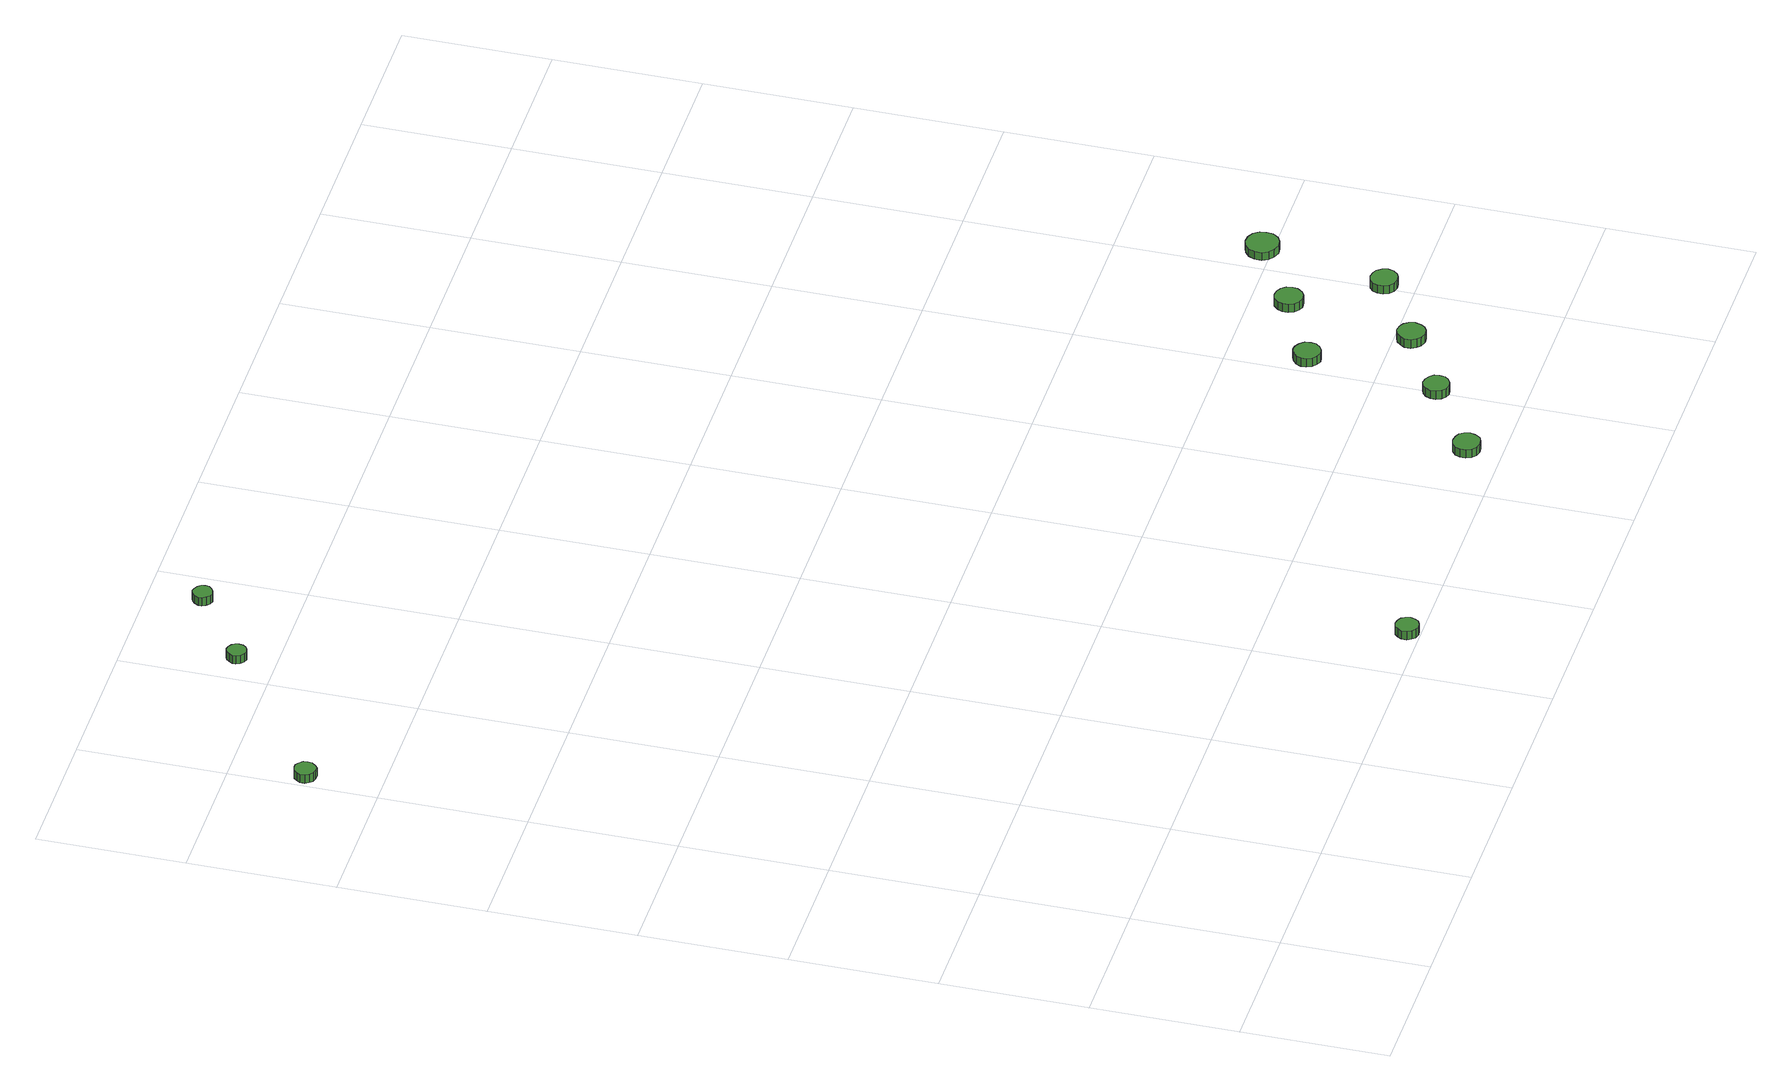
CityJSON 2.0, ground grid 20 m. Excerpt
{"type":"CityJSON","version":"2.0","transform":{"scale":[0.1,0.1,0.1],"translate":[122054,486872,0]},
"CityObjects":{
"tree1":{"type":"SolitaryVegetationObject","attributes":{"function":"something"},"geometry":[{"type":"MultiSurface","lod":"1","boundaries":[[[0,1,2,3,4,5,6,7,8,9,10,11,12,13,14]],[[15,16,17,18,19,20,21,22,23,24,25,26,27,28,29]],[[0,29,28,1]],[[1,28,27,2]],[[2,27,26,3]],[[3,26,25,4]],[[4,25,24,5]],[[5,24,23,6]],[[6,23,22,7]],[[7,22,21,8]],[[8,21,20,9]],[[9,20,19,10]],[[10,19,18,11]],[[11,18,17,12]],[[12,17,16,13]],[[13,16,15,14]],[[14,15,29,0]]]}]},
"tree2":{"type":"SolitaryVegetationObject","attributes":{"function":"something"},"geometry":[{"type":"MultiSurface","lod":"1","boundaries":[[[30,31,32,33,34,35,36,37,38,39,40,41,42,43,44]],[[45,46,47,48,49,50,51,52,53,54,55,56,57,58,59]],[[30,59,58,31]],[[31,58,57,32]],[[32,57,56,33]],[[33,56,55,34]],[[34,55,54,35]],[[35,54,53,36]],[[36,53,52,37]],[[37,52,51,38]],[[38,51,50,39]],[[39,50,49,40]],[[40,49,48,41]],[[41,48,47,42]],[[42,47,46,43]],[[43,46,45,44]],[[44,45,59,30]]]}]},
"tree3":{"type":"SolitaryVegetationObject","attributes":{"function":"something"},"geometry":[{"type":"MultiSurface","lod":"1","boundaries":[[[60,61,62,63,64,65,66,67,68,69,70,71,72,73,74]],[[75,76,77,78,79,80,81,82,83,84,85,86,87,88,89]],[[60,89,88,61]],[[61,88,87,62]],[[62,87,86,63]],[[63,86,85,64]],[[64,85,84,65]],[[65,84,83,66]],[[66,83,82,67]],[[67,82,81,68]],[[68,81,80,69]],[[69,80,79,70]],[[70,79,78,71]],[[71,78,77,72]],[[72,77,76,73]],[[73,76,75,74]],[[74,75,89,60]]]}]},
"tree4":{"type":"SolitaryVegetationObject","attributes":{"function":"something"},"geometry":[{"type":"MultiSurface","lod":"1","boundaries":[[[90,91,92,93,94,95,96,97,98,99,100,101,102,103,104]],[[105,106,107,108,109,110,111,112,113,114,115,116,117,118,119]],[[90,119,118,91]],[[91,118,117,92]],[[92,117,116,93]],[[93,116,115,94]],[[94,115,114,95]],[[95,114,113,96]],[[96,113,112,97]],[[97,112,111,98]],[[98,111,110,99]],[[99,110,109,100]],[[100,109,108,101]],[[101,108,107,102]],[[102,107,106,103]],[[103,106,105,104]],[[104,105,119,90]]]}]},
"tree5":{"type":"SolitaryVegetationObject","attributes":{"function":"something"},"geometry":[{"type":"MultiSurface","lod":"1","boundaries":[[[120,121,122,123,124,125,126,127,128,129,130,131,132,133,134]],[[135,136,137,138,139,140,141,142,143,144,145,146,147,148,149]],[[120,149,148,121]],[[121,148,147,122]],[[122,147,146,123]],[[123,146,145,124]],[[124,145,144,125]],[[125,144,143,126]],[[126,143,142,127]],[[127,142,141,128]],[[128,141,140,129]],[[129,140,139,130]],[[130,139,138,131]],[[131,138,137,132]],[[132,137,136,133]],[[133,136,135,134]],[[134,135,149,120]]]}]},
"tree6":{"type":"SolitaryVegetationObject","attributes":{"function":"something"},"geometry":[{"type":"MultiSurface","lod":"1","boundaries":[[[150,151,152,153,154,155,156,157,158,159,160,161,162,163,164]],[[165,166,167,168,169,170,171,172,173,174,175,176,177,178,179]],[[150,179,178,151]],[[151,178,177,152]],[[152,177,176,153]],[[153,176,175,154]],[[154,175,174,155]],[[155,174,173,156]],[[156,173,172,157]],[[157,172,171,158]],[[158,171,170,159]],[[159,170,169,160]],[[160,169,168,161]],[[161,168,167,162]],[[162,167,166,163]],[[163,166,165,164]],[[164,165,179,150]]]}]},
"tree7":{"type":"SolitaryVegetationObject","attributes":{"function":"something"},"geometry":[{"type":"MultiSurface","lod":"1","boundaries":[[[180,181,182,183,184,185,186,187,188,189,190,191,192,193,194]],[[195,196,197,198,199,200,201,202,203,204,205,206,207,208,209]],[[180,209,208,181]],[[181,208,207,182]],[[182,207,206,183]],[[183,206,205,184]],[[184,205,204,185]],[[185,204,203,186]],[[186,203,202,187]],[[187,202,201,188]],[[188,201,200,189]],[[189,200,199,190]],[[190,199,198,191]],[[191,198,197,192]],[[192,197,196,193]],[[193,196,195,194]],[[194,195,209,180]]]}]},
"tree8":{"type":"SolitaryVegetationObject","attributes":{"function":"something"},"geometry":[{"type":"MultiSurface","lod":"1","boundaries":[[[210,211,212,213,214,215,216,217,218,219,220,221,222,223,224]],[[225,226,227,228,229,230,231,232,233,234,235,236,237,238,239]],[[210,239,238,211]],[[211,238,237,212]],[[212,237,236,213]],[[213,236,235,214]],[[214,235,234,215]],[[215,234,233,216]],[[216,233,232,217]],[[217,232,231,218]],[[218,231,230,219]],[[219,230,229,220]],[[220,229,228,221]],[[221,228,227,222]],[[222,227,226,223]],[[223,226,225,224]],[[224,225,239,210]]]}]},
"tree9":{"type":"SolitaryVegetationObject","attributes":{"function":"something"},"geometry":[{"type":"MultiSurface","lod":"1","boundaries":[[[240,241,242,243,244,245,246,247,248,249,250,251,252,253,254]],[[255,256,257,258,259,260,261,262,263,264,265,266,267,268,269]],[[240,269,268,241]],[[241,268,267,242]],[[242,267,266,243]],[[243,266,265,244]],[[244,265,264,245]],[[245,264,263,246]],[[246,263,262,247]],[[247,262,261,248]],[[248,261,260,249]],[[249,260,259,250]],[[250,259,258,251]],[[251,258,257,252]],[[252,257,256,253]],[[253,256,255,254]],[[254,255,269,240]]]}]},
"tree10":{"type":"SolitaryVegetationObject","attributes":{"function":"something"},"geometry":[{"type":"MultiSurface","lod":"1","boundaries":[[[270,271,272,273,274,275,276,277,278,279,280,281,282,283,284]],[[285,286,287,288,289,290,291,292,293,294,295,296,297,298,299]],[[270,299,298,271]],[[271,298,297,272]],[[272,297,296,273]],[[273,296,295,274]],[[274,295,294,275]],[[275,294,293,276]],[[276,293,292,277]],[[277,292,291,278]],[[278,291,290,279]],[[279,290,289,280]],[[280,289,288,281]],[[281,288,287,282]],[[282,287,286,283]],[[283,286,285,284]],[[284,285,299,270]]]}]},
"tree11":{"type":"SolitaryVegetationObject","attributes":{"function":"something"},"geometry":[{"type":"MultiSurface","lod":"1","boundaries":[[[300,301,302,303,304,305,306,307,308,309,310,311,312,313,314]],[[315,316,317,318,319,320,321,322,323,324,325,326,327,328,329]],[[300,329,328,301]],[[301,328,327,302]],[[302,327,326,303]],[[303,326,325,304]],[[304,325,324,305]],[[305,324,323,306]],[[306,323,322,307]],[[307,322,321,308]],[[308,321,320,309]],[[309,320,319,310]],[[310,319,318,311]],[[311,318,317,312]],[[312,317,316,313]],[[313,316,315,314]],[[314,315,329,300]]]}]}
},
"vertices":[
[35,1302,20],[34,1308,20],[30,1312,20],[25,1316,20],[19,1316,20],[13,1314,20],[9,1310,20],[6,1305,20],[6,1298,20],[9,1293,20],[13,1289,20],[19,1287,20],[25,1287,20],[30,1291,20],[34,1296,20],[34,1296,7],[30,1291,7],[25,1287,7],[19,1287,7],[13,1289,7],[9,1293,7],[6,1298,7],[6,1305,7],[9,1310,7],[13,1314,7],[19,1316,7],[25,1316,7],[30,1312,7],[34,1308,7],[35,1302,7],
[259,1454,19],[258,1459,19],[255,1463,19],[250,1466,19],[245,1467,19],[240,1465,19],[236,1461,19],[233,1456,19],[233,1451,19],[236,1446,19],[240,1442,19],[245,1440,19],[250,1441,19],[255,1444,19],[258,1448,19],[258,1448,6],[255,1444,6],[250,1441,6],[245,1440,6],[240,1442,6],[236,1446,6],[233,1451,6],[233,1456,6],[236,1461,6],[240,1465,6],[245,1467,6],[250,1466,6],[255,1463,6],[258,1459,6],[259,1454,6],
[704,17,21],[702,24,21],[699,29,21],[693,32,21],[687,33,21],[680,31,21],[676,27,21],[673,21,21],[673,14,21],[676,8,21],[680,4,21],[687,2,21],[693,3,21],[699,6,21],[702,11,21],[702,11,8],[699,6,8],[693,3,8],[687,2,8],[680,4,8],[676,8,8],[673,14,8],[673,21,8],[676,27,8],[680,31,8],[687,33,8],[693,32,8],[699,29,8],[702,24,8],[704,17,8],
[370,1528,19],[369,1534,19],[365,1538,19],[360,1541,19],[355,1542,19],[350,1540,19],[346,1536,19],[343,1531,19],[343,1526,19],[346,1521,19],[350,1517,19],[355,1515,19],[360,1516,19],[365,1519,19],[369,1523,19],[369,1523,6],[365,1519,6],[360,1516,6],[355,1515,6],[350,1517,6],[346,1521,6],[343,1526,6],[343,1531,6],[346,1536,6],[350,1540,6],[355,1542,6],[360,1541,6],[365,1538,6],[369,1534,6],[370,1528,6],
[1109,47,21],[1107,55,21],[1103,61,21],[1096,64,21],[1088,65,21],[1081,63,21],[1075,58,21],[1072,51,21],[1072,43,21],[1075,36,21],[1081,31,21],[1088,29,21],[1096,30,21],[1103,33,21],[1107,40,21],[1107,40,8],[1103,33,8],[1096,30,8],[1088,29,8],[1081,31,8],[1075,36,8],[1072,43,8],[1072,51,8],[1075,58,8],[1081,63,8],[1088,65,8],[1096,64,8],[1103,61,8],[1107,55,8],[1109,47,8],
[1220,118,20],[1219,125,20],[1215,130,20],[1208,134,20],[1201,135,20],[1194,133,20],[1189,128,20],[1186,121,20],[1186,114,20],[1189,107,20],[1194,102,20],[1201,100,20],[1208,101,20],[1215,105,20],[1219,110,20],[1219,110,7],[1215,105,7],[1208,101,7],[1201,100,7],[1194,102,7],[1189,107,7],[1186,114,7],[1186,121,7],[1189,128,7],[1194,133,7],[1201,135,7],[1208,134,7],[1215,130,7],[1219,125,7],[1220,118,7],
[1247,296,19],[1246,304,19],[1241,310,19],[1234,314,19],[1227,315,19],[1220,312,19],[1214,307,19],[1211,300,19],[1211,293,19],[1214,286,19],[1220,281,19],[1227,278,19],[1234,279,19],[1241,283,19],[1246,289,19],[1246,289,6],[1241,283,6],[1234,279,6],[1227,278,6],[1220,281,6],[1214,286,6],[1211,293,6],[1211,300,6],[1214,307,6],[1220,312,6],[1227,315,6],[1234,314,6],[1241,310,6],[1246,304,6],[1247,296,6],
[1322,178,20],[1320,186,20],[1316,192,20],[1309,196,20],[1301,197,20],[1293,194,20],[1288,189,20],[1284,182,20],[1284,174,20],[1288,167,20],[1293,162,20],[1301,159,20],[1309,160,20],[1316,164,20],[1320,170,20],[1320,170,7],[1316,164,7],[1309,160,7],[1301,159,7],[1293,162,7],[1288,167,7],[1284,174,7],[1284,182,7],[1288,189,7],[1293,194,7],[1301,197,7],[1309,196,7],[1316,192,7],[1320,186,7],[1322,178,7],
[1356,350,19],[1355,358,19],[1350,364,19],[1343,368,19],[1335,369,19],[1328,367,19],[1322,361,19],[1319,354,19],[1319,346,19],[1322,339,19],[1328,334,19],[1335,331,19],[1343,332,19],[1350,336,19],[1355,343,19],[1355,343,6],[1350,336,6],[1343,332,6],[1335,331,6],[1328,334,6],[1322,339,6],[1319,346,6],[1319,354,6],[1322,361,6],[1328,367,6],[1335,369,6],[1343,368,6],[1350,364,6],[1355,358,6],[1356,350,6],
[1425,242,20],[1423,249,20],[1418,256,20],[1412,259,20],[1404,260,20],[1397,258,20],[1391,253,20],[1388,246,20],[1388,238,20],[1391,231,20],[1397,226,20],[1404,224,20],[1412,225,20],[1418,228,20],[1423,234,20],[1423,234,7],[1418,228,7],[1412,225,7],[1404,224,7],[1397,226,7],[1391,231,7],[1388,238,7],[1388,246,7],[1391,253,7],[1397,258,7],[1404,260,7],[1412,259,7],[1418,256,7],[1423,249,7],[1425,242,7],
[1462,413,19],[1461,422,19],[1455,430,19],[1447,434,19],[1438,435,19],[1429,432,19],[1422,426,19],[1418,418,19],[1418,408,19],[1422,400,19],[1429,394,19],[1438,391,19],[1447,392,19],[1455,396,19],[1461,404,19],[1461,404,7],[1455,396,7],[1447,392,7],[1438,391,7],[1429,394,7],[1422,400,7],[1418,408,7],[1418,418,7],[1422,426,7],[1429,432,7],[1438,435,7],[1447,434,7],[1455,430,7],[1461,422,7],[1462,413,7]
]}
